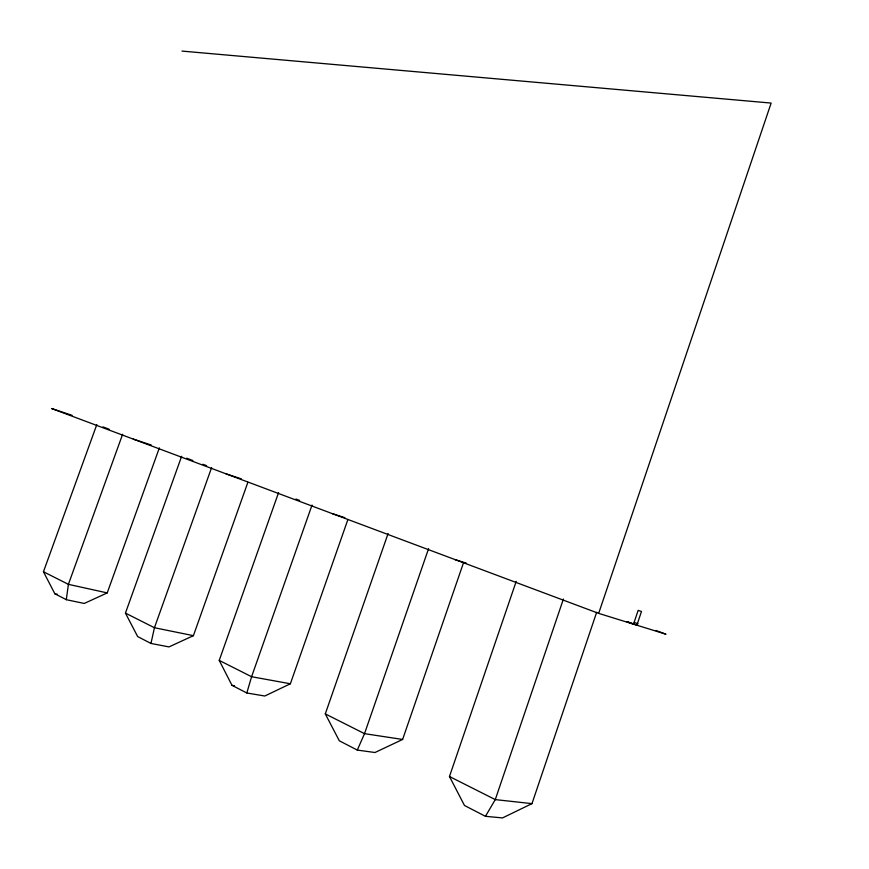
<?xml version="1.0" encoding="UTF-8"?>
<svg xmlns="http://www.w3.org/2000/svg" width="869" height="869" viewBox="0 0 869 869"><rect width="100%" height="100%" fill="white"/><g stroke="black" fill="none" stroke-linecap="round" stroke-linejoin="round"><path stroke-width="1.3" d="M159.364 447.861L107.224 592.908L84.25 603.455L66.305 599.686L68.401 584.348L122.627 434.261M247.871 482.295L193.407 635.663L168.999 646.905L150.967 643.451L154.443 627.733L211.634 467.533M347.882 519.553L290.376 683.773L264.795 696.015L246.818 692.984L251.597 676.723L312.025 505.063M516.208 581.383L449.469 776.506L464.481 805.487L485.434 816.317L502.532 817.914L531.98 803.629L596.666 612.287M655.845 630.449L665.991 634.229L598.665 613.373L771.14 103.074L181.979 51.086M563.416 599.034L495.276 799.61L485.434 816.317M388.106 533.501L325.288 713.884L339.312 740.79L357.289 750.077L374.984 752.511L402.619 739.454L463.535 562.667M428.591 548.632L364.524 733.664L357.289 750.077M246.818 692.984L231.98 685.315L219.238 660.407L278.591 492.56M150.967 643.451L137.66 636.564L125.44 613.101L181.632 456.312M66.305 599.686L54.845 593.766L43.45 571.759L96.807 424.604M531.98 803.629L495.276 799.61L449.469 776.506M402.619 739.454L364.524 733.664L325.288 713.884M231.98 685.315L234.554 685.76M290.376 683.773L251.597 676.723L219.238 660.407M193.407 635.663L154.443 627.733L125.44 613.101M54.845 593.766L57.408 594.309M107.224 592.908L68.401 584.348L43.45 571.759M627.016 621.672L629.254 622.367M455.008 559.582L466.457 563.221M332.197 513.59L344.874 517.696M226.005 473.833L241.419 478.884M133.272 439.106L151.293 445.058M72.084 415.339L51.586 408.517L598.665 613.373M634.283 622.421L638.085 623.844M630.525 622.834L636.868 625.202L641.485 611.483L638.15 610.396L633.523 624.17L627.157 621.791M102.955 426.907L109.103 429.199M186.629 458.18L192.875 460.516M202.879 464.263L206.626 465.665M295.927 499.045L299.642 500.435"/></g></svg>
